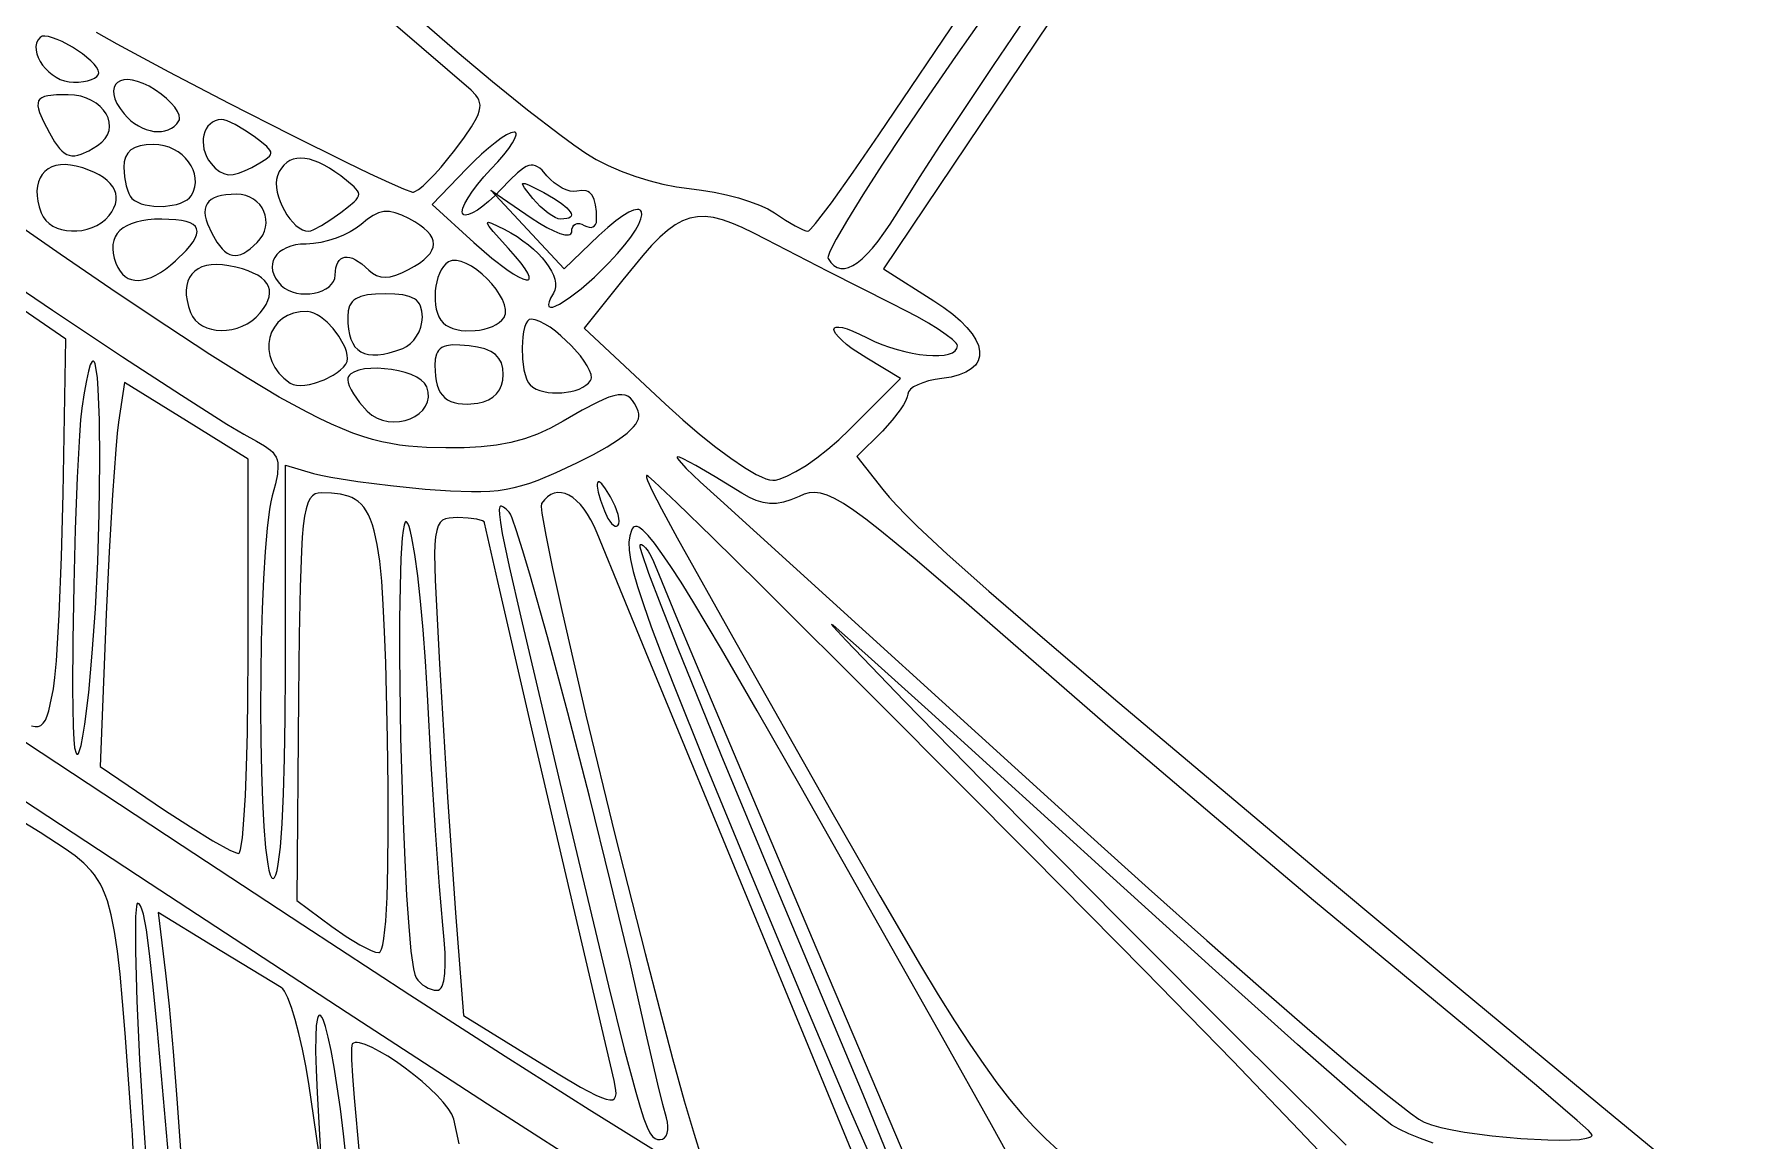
# Model space of a CAD drawing. Header units: millimetres. Extents: x -4.58 to 1.11, y 0.34 to 8.32.
# Drawn here: x -3.502 to -1.98, y 3.165 to 4.154 of the extents above; entities that cross this region are included whole.
import ezdxf

# ---------------------------------------------------------------- set-up
doc = ezdxf.new("R2010")
doc.units = ezdxf.units.MM

msp = doc.modelspace()

# ---------------------------------------------------------------- linework, layer by layer
at = {"flags": 128}
for points in [[(-2.599337, 4.248673), (-2.679542, 4.134306), (-2.703438, 4.099713), (-2.725503, 4.067074), (-2.745271, 4.03713), (-2.762276, 4.010622), (-2.776051, 3.988289), (-2.78613, 3.970872), (-2.789637, 3.964239), (-2.792046, 3.959112), (-2.793297, 3.955585), (-2.793471, 3.95445), (-2.793333, 3.95375), (-2.7908, 3.950236), (-2.78807, 3.947582), (-2.785138, 3.945792), (-2.781998, 3.94487), (-2.778645, 3.944822), (-2.775072, 3.94565), (-2.771274, 3.947359), (-2.767245, 3.949953), (-2.762979, 3.953437), (-2.75847, 3.957815), (-2.753714, 3.96309), (-2.748702, 3.969268), (-2.743431, 3.976351), (-2.737894, 3.984346), (-2.726, 4.003083)], [(-3.126569, 4.050597), (-3.118053, 4.062038), (-3.11164, 4.071433), (-3.107238, 4.079125), (-3.105761, 4.08244), (-3.104752, 4.085458), (-3.104198, 4.088223), (-3.104089, 4.090776), (-3.104413, 4.093161), (-3.105157, 4.095421), (-3.106311, 4.097599), (-3.107862, 4.099738), (-3.112111, 4.104069), (-3.242903, 4.216806)], [(-2.570528, 4.202736), (-2.743903, 3.944375), (-2.699028, 3.916042), (-2.689891, 3.909938), (-2.681894, 3.9039), (-2.675041, 3.897964), (-2.669336, 3.892166), (-2.664782, 3.886542), (-2.661384, 3.881129), (-2.659144, 3.875961), (-2.658068, 3.871076), (-2.658157, 3.86651), (-2.658641, 3.864357), (-2.659417, 3.862298), (-2.660487, 3.860336), (-2.661851, 3.858476), (-2.665463, 3.855081), (-2.670257, 3.852148), (-2.676235, 3.849714), (-2.683403, 3.847815), (-2.691764, 3.846486), (-2.697882, 3.845565), (-2.703589, 3.844296), (-2.708762, 3.842738), (-2.713274, 3.840946), (-2.717002, 3.838978), (-2.719819, 3.83689), (-2.7216, 3.83474), (-2.722222, 3.832583), (-2.722685, 3.83004), (-2.724012, 3.826772), (-2.726109, 3.822915), (-2.728884, 3.818604), (-2.736091, 3.809165), (-2.744889, 3.799542), (-2.767569, 3.776875), (-2.744431, 3.747458), (-2.738828, 3.740665), (-2.732012, 3.733063), (-2.7237, 3.724402), (-2.713605, 3.714434), (-2.686935, 3.689583), (-2.649726, 3.656517), (-2.599703, 3.613247), (-2.534591, 3.557783), (-2.35, 3.402306), (-2.229817, 3.30187), (-2.104404, 3.197814), (-1.980153, 3.095358)], [(-2.726, 4.003083), (-2.711752, 4.025963), (-2.69319, 4.054741), (-2.64578, 4.126169), (-2.589079, 4.209719)], [(-2.748014, 4.064125), (-2.669049, 4.180988)], [(-3.446757, 4.15587), (-3.428298, 4.145577), (-3.381956, 4.120611), (-3.328247, 4.092495), (-3.273405, 4.064455), (-3.223669, 4.039717), (-3.202664, 4.029595), (-3.185274, 4.021509), (-3.172279, 4.015861), (-3.164458, 4.013056), (-3.16351, 4.013062), (-3.162281, 4.013471), (-3.159062, 4.015416), (-3.154955, 4.018736), (-3.150118, 4.02328), (-3.144705, 4.028891), (-3.138872, 4.035417), (-3.132775, 4.042704), (-3.126569, 4.050597)], [(-3.153639, 4.163705), (-3.124549, 4.138368), (-3.092995, 4.111872), (-3.06159, 4.08645), (-3.032948, 4.064336), (-3.020479, 4.055218), (-3.009681, 4.047764), (-3.00038, 4.042189), (-2.989773, 4.036852), (-2.978191, 4.031867), (-2.965965, 4.027345), (-2.953427, 4.023402), (-2.940907, 4.020149), (-2.928738, 4.017699), (-2.91725, 4.016167), (-2.906287, 4.014845), (-2.895116, 4.01295), (-2.88405, 4.01057), (-2.873399, 4.007795), (-2.863477, 4.004714), (-2.854594, 4.001417), (-2.847062, 3.997991), (-2.841194, 3.994528), (-2.831446, 3.988043), (-2.822582, 3.982766), (-2.815579, 3.979241), (-2.813082, 3.978306), (-2.811417, 3.978014), (-2.810521, 3.978483), (-2.809065, 3.979812), (-2.804602, 3.984879), (-2.790377, 4.003403), (-2.770821, 4.03076), (-2.748014, 4.064125)], [(-3.444444, 4.119542), (-3.444954, 4.121891), (-3.446402, 4.124534), (-3.448665, 4.127398), (-3.451623, 4.13041), (-3.459135, 4.136581), (-3.46796, 4.142458), (-3.477125, 4.147453), (-3.481529, 4.149435), (-3.485653, 4.150975), (-3.489375, 4.152001), (-3.492571, 4.152437), (-3.495121, 4.152212), (-3.496903, 4.15125), (-3.498836, 4.148764), (-3.500042, 4.14598), (-3.500569, 4.142961), (-3.500463, 4.139769), (-3.499772, 4.136469), (-3.498542, 4.133124), (-3.496821, 4.129796), (-3.494656, 4.12655), (-3.492095, 4.123449), (-3.489183, 4.120556), (-3.48597, 4.117934), (-3.4825, 4.115646), (-3.478823, 4.113757), (-3.474985, 4.112329), (-3.471033, 4.111426), (-3.467014, 4.111111), (-3.462479, 4.111283), (-3.458249, 4.111776), (-3.454416, 4.112555), (-3.451073, 4.113587), (-3.448312, 4.114836), (-3.446225, 4.116267), (-3.444905, 4.117848), (-3.444444, 4.119542)], [(-3.372972, 4.076556), (-3.37249, 4.077656), (-3.372298, 4.078906), (-3.372738, 4.0818), (-3.374206, 4.085123), (-3.376616, 4.088762), (-3.379883, 4.092604), (-3.383919, 4.096534), (-3.38864, 4.10044), (-3.393958, 4.104208), (-3.399556, 4.107563), (-3.404845, 4.110135), (-3.409781, 4.111957), (-3.414321, 4.113064), (-3.418421, 4.113489), (-3.422035, 4.113266), (-3.425121, 4.112429), (-3.427634, 4.111012), (-3.429529, 4.109049), (-3.430764, 4.106573), (-3.431293, 4.103618), (-3.431074, 4.100218), (-3.43006, 4.096407), (-3.42821, 4.092219), (-3.425477, 4.087688), (-3.421819, 4.082847), (-3.418892, 4.079623), (-3.415778, 4.076754), (-3.412516, 4.074246), (-3.40914, 4.072102), (-3.405687, 4.070329), (-3.402194, 4.06893), (-3.398696, 4.06791), (-3.395229, 4.067274), (-3.39183, 4.067027), (-3.388535, 4.067172), (-3.38538, 4.067715), (-3.382401, 4.06866), (-3.379635, 4.070012), (-3.377117, 4.071775), (-3.374884, 4.073955), (-3.372972, 4.076556)], [(-3.445597, 4.054597), (-3.441684, 4.057552), (-3.438695, 4.060807), (-3.43659, 4.064295), (-3.43533, 4.067949), (-3.434876, 4.071701), (-3.43519, 4.075481), (-3.436231, 4.079224), (-3.43796, 4.082861), (-3.440339, 4.086324), (-3.443327, 4.089545), (-3.446887, 4.092457), (-3.450978, 4.094992), (-3.455562, 4.097081), (-3.460598, 4.098657), (-3.466049, 4.099653), (-3.471875, 4.1), (-3.482292, 4.099797), (-3.490051, 4.098999), (-3.492977, 4.098289), (-3.49529, 4.097324), (-3.497007, 4.09607), (-3.498146, 4.094491), (-3.498724, 4.092552), (-3.498757, 4.090217), (-3.498264, 4.087452), (-3.497262, 4.084221), (-3.493797, 4.076219), (-3.4885, 4.065931), (-3.483928, 4.058004), (-3.479621, 4.052068), (-3.47749, 4.049826), (-3.475333, 4.048056), (-3.47312, 4.046752), (-3.470819, 4.045905), (-3.468401, 4.045506), (-3.465835, 4.045548), (-3.463089, 4.046022), (-3.460133, 4.046921), (-3.453469, 4.049959), (-3.445597, 4.054597)], [(-3.305681, 4.062569), (-3.314409, 4.068473), (-3.322811, 4.073309), (-3.329929, 4.076577), (-3.332707, 4.077467), (-3.334806, 4.077778), (-3.337798, 4.077509), (-3.340521, 4.076733), (-3.342965, 4.075498), (-3.345119, 4.073848), (-3.346971, 4.07183), (-3.34851, 4.069491), (-3.349725, 4.066877), (-3.350604, 4.064035), (-3.351137, 4.06101), (-3.351313, 4.057849), (-3.35112, 4.054599), (-3.350548, 4.051305), (-3.349584, 4.048015), (-3.348218, 4.044773), (-3.346439, 4.041628), (-3.344236, 4.038625), (-3.34046, 4.034524), (-3.336747, 4.031495), (-3.332957, 4.029522), (-3.32895, 4.028592), (-3.324585, 4.028692), (-3.319722, 4.029807), (-3.314222, 4.031923), (-3.307944, 4.035028), (-3.3006, 4.03904), (-3.295321, 4.042302), (-3.292084, 4.045108), (-3.291224, 4.046432), (-3.290865, 4.047752), (-3.291004, 4.049104), (-3.291639, 4.050526), (-3.294382, 4.053725), (-3.299071, 4.057642), (-3.305681, 4.062569)], [(-2.989056, 3.949833), (-2.981348, 3.958124), (-2.974847, 3.965795), (-2.96953, 3.972785), (-2.965375, 3.979033), (-2.962358, 3.98448), (-2.960459, 3.989064), (-2.959654, 3.992725), (-2.959922, 3.995403), (-2.960451, 3.996354), (-2.961239, 3.997036), (-2.962285, 3.997442), (-2.963584, 3.997564), (-2.966935, 3.996927), (-2.971268, 3.995064), (-2.976563, 3.991914), (-2.982795, 3.987417), (-2.989944, 3.981512), (-2.997986, 3.974139), (-3.029083, 3.944347), (-3.061764, 3.979625), (-3.094444, 4.014889), (-3.058333, 3.990028), (-3.051079, 3.985286), (-3.044312, 3.981356), (-3.03818, 3.978288), (-3.03283, 3.976134), (-3.028411, 3.974943), (-3.025072, 3.974768), (-3.023853, 3.975077), (-3.022959, 3.975659), (-3.02241, 3.97652), (-3.022222, 3.977667), (-3.021995, 3.980043), (-3.021345, 3.98199), (-3.020318, 3.983483), (-3.018958, 3.9845), (-3.017312, 3.985017), (-3.015425, 3.98501), (-3.013343, 3.984457), (-3.011111, 3.983333), (-3.008879, 3.982193), (-3.006797, 3.981593), (-3.00491, 3.981514), (-3.003264, 3.981934), (-3.001904, 3.982835), (-3.000877, 3.984197), (-3.000227, 3.985999), (-3, 3.988222), (-3.00023, 3.995629), (-3.000947, 4.001719), (-3.00219, 4.006548), (-3.003997, 4.010172), (-3.005123, 4.01155), (-3.006406, 4.012647), (-3.007849, 4.013471), (-3.009457, 4.014029), (-3.013188, 4.014373), (-3.017639, 4.013736), (-3.020482, 4.013493), (-3.023688, 4.013933), (-3.027146, 4.014999), (-3.030748, 4.016634), (-3.034383, 4.018779), (-3.037942, 4.021379), (-3.041313, 4.024374), (-3.044389, 4.027708), (-3.048713, 4.032486), (-3.050714, 4.034272), (-3.052658, 4.035643), (-3.054584, 4.036585), (-3.056528, 4.037089), (-3.05853, 4.037142), (-3.060627, 4.036734), (-3.062856, 4.035854), (-3.065257, 4.034489), (-3.070723, 4.030261), (-3.077328, 4.023962), (-3.085375, 4.0155), (-3.090933, 4.009797), (-3.096391, 4.004749), (-3.101608, 4.000447), (-3.106448, 3.996983), (-3.110771, 3.994446), (-3.114438, 3.99293), (-3.11731, 3.992524), (-3.118405, 3.992766), (-3.11925, 3.993319), (-3.119787, 3.994194), (-3.119986, 3.995383), (-3.119417, 3.99862), (-3.117647, 4.002866), (-3.114776, 4.007955), (-3.110907, 4.013722), (-3.106143, 4.020003), (-3.100584, 4.026632), (-3.094333, 4.033444), (-3.088168, 4.040116), (-3.082855, 4.04634), (-3.078479, 4.051982), (-3.075125, 4.056905), (-3.072877, 4.060971), (-3.071822, 4.064044), (-3.071767, 4.065166), (-3.072042, 4.065988), (-3.072658, 4.066494), (-3.073625, 4.066667), (-3.076491, 4.066005), (-3.080389, 4.064107), (-3.085148, 4.061108), (-3.090594, 4.057141), (-3.096554, 4.052338), (-3.102855, 4.046833), (-3.109326, 4.040759), (-3.115792, 4.03425), (-3.146847, 4.001833), (-3.109528, 3.967903), (-3.093525, 3.954062), (-3.080168, 3.943845), (-3.074609, 3.940119), (-3.069866, 3.937325), (-3.06599, 3.935472), (-3.063033, 3.934569), (-3.061045, 3.934626), (-3.060431, 3.935017), (-3.060079, 3.93565), (-3.060186, 3.937651), (-3.061416, 3.940637), (-3.063823, 3.944617), (-3.067457, 3.949601), (-3.072369, 3.955596), (-3.078611, 3.962611), (-3.092253, 3.977846), (-3.095826, 3.982392), (-3.097274, 3.985073), (-3.097211, 3.985757), (-3.096628, 3.986026), (-3.093916, 3.985388), (-3.082417, 3.979889), (-3.076568, 3.976666), (-3.071014, 3.97324), (-3.065779, 3.969644), (-3.06089, 3.965911), (-3.056373, 3.962076), (-3.052252, 3.958171), (-3.048555, 3.954231), (-3.045307, 3.950288), (-3.042534, 3.946377), (-3.040261, 3.942532), (-3.038515, 3.938785), (-3.037321, 3.93517), (-3.036705, 3.931722), (-3.036693, 3.928473), (-3.03731, 3.925457), (-3.038583, 3.922708), (-3.041039, 3.918366), (-3.042473, 3.914983), (-3.042945, 3.912526), (-3.042516, 3.910962), (-3.041247, 3.910259), (-3.039197, 3.910383), (-3.036426, 3.9113), (-3.032997, 3.912979), (-3.024399, 3.918487), (-3.013888, 3.926642), (-3.001946, 3.937179), (-2.989056, 3.949833)], [(-3.361736, 4.010097), (-3.359854, 4.013798), (-3.358672, 4.017609), (-3.358155, 4.021482), (-3.358268, 4.025368), (-3.358973, 4.02922), (-3.360237, 4.032989), (-3.362021, 4.036627), (-3.364292, 4.040087), (-3.367012, 4.04332), (-3.370146, 4.046277), (-3.373659, 4.048912), (-3.377513, 4.051175), (-3.381675, 4.05302), (-3.386107, 4.054396), (-3.390773, 4.055258), (-3.395639, 4.055556), (-3.402057, 4.055258), (-3.407544, 4.054352), (-3.412125, 4.052822), (-3.415821, 4.050649), (-3.418656, 4.047816), (-3.420653, 4.044306), (-3.421834, 4.0401), (-3.422222, 4.035181), (-3.421638, 4.026684), (-3.420047, 4.018615), (-3.41895, 4.015025), (-3.417693, 4.011884), (-3.416306, 4.009305), (-3.414819, 4.007403), (-3.412518, 4.005519), (-3.409726, 4.003927), (-3.406519, 4.002623), (-3.402974, 4.001603), (-3.395174, 4.0004), (-3.386934, 4.000286), (-3.378862, 4.001231), (-3.375078, 4.00209), (-3.371566, 4.003202), (-3.368399, 4.004562), (-3.365654, 4.006168), (-3.363408, 4.008014), (-3.361736, 4.010097)], [(-3.435333, 3.992042), (-3.432805, 3.995452), (-3.430898, 3.998836), (-3.429603, 4.002181), (-3.428911, 4.005474), (-3.428815, 4.008702), (-3.429304, 4.011852), (-3.430372, 4.014911), (-3.432009, 4.017866), (-3.434206, 4.020705), (-3.436956, 4.023414), (-3.440249, 4.02598), (-3.444077, 4.028391), (-3.448432, 4.030634), (-3.453305, 4.032695), (-3.458687, 4.034562), (-3.464569, 4.036222), (-3.469627, 4.037231), (-3.474361, 4.03764), (-3.478752, 4.037473), (-3.482781, 4.036757), (-3.486429, 4.035516), (-3.489677, 4.033775), (-3.492506, 4.03156), (-3.494898, 4.028896), (-3.496832, 4.025808), (-3.498291, 4.022321), (-3.499254, 4.018462), (-3.499704, 4.014253), (-3.499621, 4.009723), (-3.498987, 4.004894), (-3.497781, 3.999793), (-3.495986, 3.994444), (-3.494191, 3.990841), (-3.491793, 3.987685), (-3.488863, 3.984979), (-3.485474, 3.982725), (-3.481698, 3.980927), (-3.477608, 3.979588), (-3.473276, 3.978709), (-3.468774, 3.978295), (-3.464175, 3.978348), (-3.459551, 3.978871), (-3.454974, 3.979867), (-3.450517, 3.981339), (-3.446252, 3.983289), (-3.442252, 3.985721), (-3.438588, 3.988638), (-3.435333, 3.992042)], [(-3.228431, 3.994792), (-3.221426, 4.000169), (-3.216423, 4.004434), (-3.214672, 4.006265), (-3.213421, 4.007957), (-3.21267, 4.009557), (-3.21242, 4.011109), (-3.21267, 4.012662), (-3.213421, 4.014261), (-3.216423, 4.017782), (-3.228431, 4.027417), (-3.233586, 4.031136), (-3.238558, 4.034361), (-3.24334, 4.037093), (-3.247925, 4.03933), (-3.252304, 4.041073), (-3.256472, 4.042323), (-3.260421, 4.043078), (-3.264144, 4.043339), (-3.267634, 4.043105), (-3.270883, 4.042377), (-3.273885, 4.041155), (-3.276632, 4.039438), (-3.279117, 4.037227), (-3.281333, 4.034521), (-3.283274, 4.03132), (-3.284931, 4.027625), (-3.28579, 4.024424), (-3.286097, 4.020874), (-3.285895, 4.017051), (-3.285228, 4.013035), (-3.28414, 4.008903), (-3.282675, 4.004734), (-3.280877, 4.000605), (-3.27879, 3.996594), (-3.276458, 3.992779), (-3.273925, 3.989239), (-3.271235, 3.986051), (-3.268433, 3.983293), (-3.265561, 3.981044), (-3.262664, 3.97938), (-3.259787, 3.978382), (-3.256972, 3.978125), (-3.255132, 3.978529), (-3.252563, 3.979549), (-3.245712, 3.983167), (-3.237355, 3.98843), (-3.228431, 3.994792)], [(-3.056972, 4.007375), (-3.064472, 4.016946), (-3.065943, 4.019552), (-3.066073, 4.02033), (-3.065785, 4.020764), (-3.063916, 4.020624), (-3.060253, 4.019176), (-3.047222, 4.012528), (-3.038446, 4.00756), (-3.031543, 4.003028), (-3.026557, 3.999), (-3.023535, 3.995547), (-3.022774, 3.994058), (-3.02252, 3.992739), (-3.02278, 3.991599), (-3.023558, 3.990647), (-3.024861, 3.989891), (-3.026694, 3.98934), (-3.031972, 3.988889), (-3.034242, 3.989266), (-3.036961, 3.990348), (-3.040026, 3.992057), (-3.043337, 3.994319), (-3.050281, 4.000197), (-3.056972, 4.007375)], [(-3.303083, 3.968014), (-3.300277, 3.971251), (-3.298105, 3.974663), (-3.296544, 3.978196), (-3.295571, 3.981797), (-3.295164, 3.985413), (-3.2953, 3.988993), (-3.295957, 3.992482), (-3.297111, 3.995828), (-3.298741, 3.998979), (-3.300823, 4.00188), (-3.303335, 4.004481), (-3.306255, 4.006727), (-3.30956, 4.008566), (-3.313226, 4.009945), (-3.317233, 4.010811), (-3.321556, 4.011111), (-3.330984, 4.010587), (-3.334976, 4.009928), (-3.338487, 4.009003), (-3.341519, 4.007808), (-3.344074, 4.006342), (-3.346153, 4.004603), (-3.347757, 4.002589), (-3.348888, 4.000296), (-3.349547, 3.997725), (-3.349735, 3.994871), (-3.349454, 3.991734), (-3.348705, 3.988311), (-3.34749, 3.9846), (-3.343667, 3.976306), (-3.338982, 3.968379), (-3.334421, 3.962469), (-3.332151, 3.960263), (-3.329868, 3.958551), (-3.327557, 3.957332), (-3.325203, 3.956602), (-3.322793, 3.956359), (-3.32031, 3.956598), (-3.317741, 3.957318), (-3.315071, 3.958515), (-3.312285, 3.960186), (-3.309368, 3.962328), (-3.303083, 3.968014)], [(-3.277778, 3.584625), (-3.277778, 3.76925), (-3.252778, 3.761694), (-3.246232, 3.760044), (-3.237179, 3.758255), (-3.213189, 3.75449), (-3.184077, 3.750855), (-3.153111, 3.747806), (-3.130587, 3.746142), (-3.111708, 3.745438), (-3.103314, 3.745501), (-3.095448, 3.74587), (-3.087979, 3.746568), (-3.080781, 3.747616), (-3.073726, 3.749038), (-3.066684, 3.750854), (-3.059528, 3.753088), (-3.052131, 3.755761), (-3.036096, 3.762514), (-3.017556, 3.771292), (-3.002894, 3.778743), (-2.990574, 3.785617), (-2.980542, 3.791956), (-2.972745, 3.797807), (-2.967131, 3.803213), (-2.965126, 3.805764), (-2.963647, 3.808219), (-2.962688, 3.810586), (-2.962242, 3.81287), (-2.962301, 3.815075), (-2.962861, 3.817208), (-2.964438, 3.820997), (-2.966091, 3.824243), (-2.96788, 3.826938), (-2.969861, 3.829076), (-2.972094, 3.830648), (-2.974634, 3.831648), (-2.977542, 3.832067), (-2.980873, 3.831898), (-2.984687, 3.831133), (-2.989041, 3.829765), (-2.993993, 3.827787), (-2.999601, 3.825191), (-3.013017, 3.818113), (-3.02975, 3.808472), (-3.041261, 3.802163), (-3.052725, 3.796916), (-3.064396, 3.792672), (-3.076528, 3.789373), (-3.089376, 3.786962), (-3.103195, 3.78538), (-3.11824, 3.78457), (-3.134764, 3.784472), (-3.151816, 3.784937), (-3.167943, 3.786113), (-3.175871, 3.78709), (-3.183824, 3.788391), (-3.191885, 3.790065), (-3.200141, 3.792161), (-3.208676, 3.794727), (-3.217575, 3.797813), (-3.226923, 3.801467), (-3.236806, 3.805739), (-3.247309, 3.810676), (-3.258516, 3.816328), (-3.283385, 3.82997), (-3.312095, 3.847058), (-3.345325, 3.86798), (-3.383757, 3.893128), (-3.428072, 3.922892), (-3.478951, 3.957662), (-3.537074, 3.99783)], [(-3.375875, 3.951722), (-3.366566, 3.960828), (-3.363061, 3.964864), (-3.360326, 3.968563), (-3.358362, 3.971931), (-3.357171, 3.974975), (-3.356756, 3.9777), (-3.357118, 3.980113), (-3.358259, 3.982219), (-3.360182, 3.984025), (-3.362888, 3.985536), (-3.366379, 3.986759), (-3.370657, 3.9877), (-3.375725, 3.988365), (-3.388236, 3.988889), (-3.394683, 3.988722), (-3.400636, 3.988225), (-3.406089, 3.987403), (-3.411037, 3.986261), (-3.415475, 3.984804), (-3.419397, 3.983038), (-3.422798, 3.980966), (-3.425674, 3.978595), (-3.428018, 3.97593), (-3.429825, 3.972976), (-3.431091, 3.969737), (-3.43181, 3.966219), (-3.431977, 3.962427), (-3.431586, 3.958366), (-3.430633, 3.954042), (-3.429111, 3.949458), (-3.427443, 3.94573), (-3.425507, 3.94252), (-3.423313, 3.939828), (-3.420871, 3.937652), (-3.418192, 3.935993), (-3.415284, 3.93485), (-3.412159, 3.934223), (-3.408826, 3.934111), (-3.405295, 3.934514), (-3.401577, 3.935432), (-3.39768, 3.936864), (-3.393615, 3.93881), (-3.389392, 3.941269), (-3.385021, 3.944241), (-3.380512, 3.947726), (-3.375875, 3.951722)], [(-3.233333, 3.938889), (-3.233185, 3.942361), (-3.232747, 3.945417), (-3.232033, 3.948055), (-3.231055, 3.950272), (-3.229827, 3.952068), (-3.228361, 3.953439), (-3.22667, 3.954385), (-3.224766, 3.954903), (-3.222662, 3.954991), (-3.220372, 3.954648), (-3.217907, 3.953871), (-3.215281, 3.952658), (-3.209595, 3.94892), (-3.203417, 3.943417), (-3.200063, 3.940537), (-3.196539, 3.938493), (-3.192773, 3.937285), (-3.188696, 3.936913), (-3.184237, 3.937379), (-3.179325, 3.938682), (-3.17389, 3.940824), (-3.167861, 3.943806), (-3.162653, 3.946756), (-3.158136, 3.949668), (-3.154313, 3.952546), (-3.151181, 3.955396), (-3.148742, 3.958224), (-3.146994, 3.961035), (-3.145939, 3.963834), (-3.145576, 3.966627), (-3.145905, 3.969418), (-3.146927, 3.972214), (-3.14864, 3.975019), (-3.151045, 3.977839), (-3.154142, 3.980679), (-3.15793, 3.983545), (-3.162411, 3.986442), (-3.167583, 3.989375), (-3.174018, 3.992519), (-3.179773, 3.994624), (-3.185031, 3.995669), (-3.189969, 3.99563), (-3.194768, 3.994487), (-3.199607, 3.992217), (-3.204666, 3.988798), (-3.210125, 3.984208), (-3.214631, 3.980683), (-3.220005, 3.977395), (-3.226046, 3.974416), (-3.232552, 3.971818), (-3.239323, 3.969672), (-3.246156, 3.96805), (-3.252852, 3.967024), (-3.259208, 3.966667), (-3.264251, 3.966442), (-3.268896, 3.96579), (-3.273124, 3.964742), (-3.276918, 3.96333), (-3.280256, 3.961586), (-3.283121, 3.959542), (-3.285493, 3.95723), (-3.287352, 3.954682), (-3.288681, 3.95193), (-3.289458, 3.949005), (-3.289666, 3.94594), (-3.289285, 3.942766), (-3.288295, 3.939516), (-3.286678, 3.936221), (-3.284415, 3.932913), (-3.281486, 3.929625), (-3.27864, 3.927243), (-3.275402, 3.925328), (-3.271849, 3.923863), (-3.268062, 3.922834), (-3.26412, 3.922225), (-3.260104, 3.922021), (-3.256092, 3.922207), (-3.252165, 3.922767), (-3.248401, 3.923687), (-3.244881, 3.924949), (-3.241685, 3.926541), (-3.23889, 3.928445), (-3.236579, 3.930648), (-3.234829, 3.933133), (-3.23372, 3.935885), (-3.233333, 3.938889)], [(-2.774167, 3.800986), (-2.728736, 3.846417), (-2.758806, 3.864667), (-2.771713, 3.87315), (-2.776771, 3.876974), (-2.7809, 3.880469), (-2.7841, 3.883595), (-2.786373, 3.886315), (-2.78772, 3.888591), (-2.788142, 3.890384), (-2.78764, 3.891655), (-2.786215, 3.892367), (-2.783867, 3.89248), (-2.780599, 3.891958), (-2.77641, 3.89076), (-2.771302, 3.88885), (-2.765276, 3.886188), (-2.758333, 3.882736), (-2.751947, 3.87964), (-2.745322, 3.876861), (-2.738547, 3.874407), (-2.731713, 3.872286), (-2.72491, 3.870506), (-2.718227, 3.869075), (-2.711754, 3.868001), (-2.705582, 3.867292), (-2.699799, 3.866954), (-2.694495, 3.866997), (-2.689761, 3.867429), (-2.685687, 3.868256), (-2.682361, 3.869487), (-2.679875, 3.871129), (-2.678317, 3.873191), (-2.677778, 3.875681), (-2.67808, 3.87675), (-2.678968, 3.87808), (-2.682381, 3.881446), (-2.687775, 3.885626), (-2.694913, 3.890464), (-2.703555, 3.895806), (-2.713461, 3.901499), (-2.724393, 3.907388), (-2.736111, 3.913319), (-2.793193, 3.941967), (-2.848514, 3.970667), (-2.859733, 3.976483), (-2.869924, 3.981393), (-2.879215, 3.98536), (-2.887735, 3.988348), (-2.895612, 3.990321), (-2.902976, 3.991243), (-2.909955, 3.991079), (-2.916677, 3.989792), (-2.923271, 3.987346), (-2.929866, 3.983705), (-2.93659, 3.978833), (-2.943572, 3.972694), (-2.950941, 3.965252), (-2.958825, 3.956472), (-2.976653, 3.93475), (-3.011028, 3.891347), (-2.938444, 3.823444), (-2.92316, 3.809585), (-2.908117, 3.796759), (-2.893668, 3.785216), (-2.880168, 3.775208), (-2.867971, 3.766987), (-2.857431, 3.760804), (-2.852892, 3.758555), (-2.848901, 3.75691), (-2.845501, 3.755899), (-2.842736, 3.755556), (-2.840144, 3.755791), (-2.837162, 3.756483), (-2.830171, 3.75914), (-2.822041, 3.763342), (-2.813056, 3.768901), (-2.803494, 3.775631), (-2.793638, 3.783347), (-2.783769, 3.79186), (-2.774167, 3.800986)], [(-3.555616, 3.955051), (-3.485681, 3.907641), (-3.423321, 3.865944), (-3.37072, 3.831486), (-3.330065, 3.805797), (-3.3149, 3.796717), (-3.303542, 3.790403), (-3.29651, 3.786452), (-3.291192, 3.782594), (-3.289144, 3.78059), (-3.287487, 3.778478), (-3.286208, 3.776214), (-3.285295, 3.773753), (-3.284735, 3.771053), (-3.284516, 3.768069), (-3.285049, 3.761075), (-3.286795, 3.752419), (-3.289653, 3.74175), (-3.290938, 3.736423), (-3.292136, 3.729771), (-3.294273, 3.712881), (-3.296066, 3.691866), (-3.297518, 3.66751), (-3.298629, 3.640596), (-3.299401, 3.611908), (-3.299837, 3.582231), (-3.299938, 3.552349), (-3.299705, 3.523046), (-3.29914, 3.495106), (-3.298246, 3.469313), (-3.297024, 3.446451), (-3.295475, 3.427305), (-3.293602, 3.412658), (-3.292544, 3.407267), (-3.291406, 3.403295), (-3.290187, 3.40084), (-3.289548, 3.400212), (-3.288889, 3.4), (-3.288245, 3.400201), (-3.287617, 3.400803), (-3.286414, 3.403188), (-3.28528, 3.407125), (-3.284217, 3.41258), (-3.282315, 3.427915), (-3.280724, 3.448932), (-3.279459, 3.475372), (-3.278535, 3.506975), (-3.27797, 3.543479), (-3.277778, 3.584625)], [(-3.300403, 3.905069), (-3.297453, 3.908924), (-3.295135, 3.912624), (-3.293448, 3.916166), (-3.29239, 3.919549), (-3.291962, 3.922773), (-3.292161, 3.925836), (-3.292987, 3.928736), (-3.294439, 3.931472), (-3.296517, 3.934043), (-3.299218, 3.936447), (-3.302543, 3.938683), (-3.306491, 3.940749), (-3.31106, 3.942645), (-3.316249, 3.944368), (-3.322058, 3.945917), (-3.328486, 3.947292), (-3.334064, 3.948119), (-3.339252, 3.948403), (-3.344035, 3.948163), (-3.348399, 3.947417), (-3.352328, 3.946182), (-3.355808, 3.944478), (-3.358824, 3.942321), (-3.361361, 3.939731), (-3.363405, 3.936725), (-3.36494, 3.93332), (-3.365953, 3.929537), (-3.366428, 3.925391), (-3.36635, 3.920902), (-3.365704, 3.916088), (-3.364477, 3.910966), (-3.362653, 3.905556), (-3.3608, 3.901812), (-3.35835, 3.898561), (-3.355374, 3.895804), (-3.35194, 3.89354), (-3.348118, 3.891771), (-3.343978, 3.890496), (-3.33959, 3.889716), (-3.335023, 3.889432), (-3.330346, 3.889645), (-3.32563, 3.890354), (-3.320944, 3.89156), (-3.316358, 3.893265), (-3.311941, 3.895467), (-3.307763, 3.898168), (-3.303894, 3.901369), (-3.300403, 3.905069)], [(-3.082639, 3.901111), (-3.081869, 3.902684), (-3.081398, 3.904404), (-3.081288, 3.908223), (-3.082192, 3.912451), (-3.08399, 3.91697), (-3.086564, 3.921659), (-3.089795, 3.926402), (-3.093566, 3.931079), (-3.097757, 3.935573), (-3.10225, 3.939764), (-3.106927, 3.943534), (-3.111669, 3.946765), (-3.116358, 3.949338), (-3.120874, 3.951134), (-3.125101, 3.952036), (-3.128918, 3.951924), (-3.130637, 3.951451), (-3.132208, 3.950681), (-3.134609, 3.948829), (-3.136759, 3.946438), (-3.138653, 3.943578), (-3.140284, 3.940321), (-3.141646, 3.936738), (-3.142732, 3.932902), (-3.143536, 3.928882), (-3.144052, 3.924752), (-3.144274, 3.920582), (-3.144194, 3.916444), (-3.143807, 3.912409), (-3.143107, 3.90855), (-3.142086, 3.904937), (-3.14074, 3.901642), (-3.13906, 3.898736), (-3.137042, 3.896292), (-3.134595, 3.894273), (-3.131688, 3.892593), (-3.128391, 3.891246), (-3.124778, 3.890224), (-3.120918, 3.889523), (-3.116883, 3.889135), (-3.108575, 3.889274), (-3.104444, 3.889789), (-3.100425, 3.890592), (-3.096588, 3.891677), (-3.093005, 3.893038), (-3.089747, 3.894668), (-3.086885, 3.896561), (-3.084492, 3.898711), (-3.082639, 3.901111)], [(-3.173125, 3.873403), (-3.169595, 3.875187), (-3.166302, 3.877681), (-3.163318, 3.880771), (-3.160715, 3.884344), (-3.158566, 3.888285), (-3.156941, 3.892481), (-3.155914, 3.896817), (-3.155556, 3.901181), (-3.15595, 3.90667), (-3.157205, 3.911207), (-3.15819, 3.913138), (-3.15943, 3.914857), (-3.16094, 3.916372), (-3.162733, 3.917691), (-3.167221, 3.919776), (-3.173005, 3.921181), (-3.180191, 3.921973), (-3.188889, 3.922222), (-3.197475, 3.921971), (-3.204609, 3.921179), (-3.210385, 3.919789), (-3.214899, 3.917743), (-3.216712, 3.916456), (-3.218245, 3.914983), (-3.21951, 3.913318), (-3.220518, 3.911453), (-3.221812, 3.907093), (-3.222222, 3.901847), (-3.222047, 3.895947), (-3.221518, 3.890615), (-3.220627, 3.885847), (-3.219369, 3.881639), (-3.217736, 3.877987), (-3.215722, 3.874887), (-3.21332, 3.872335), (-3.210523, 3.870328), (-3.207324, 3.868861), (-3.203717, 3.867931), (-3.199695, 3.867534), (-3.195252, 3.867666), (-3.190379, 3.868322), (-3.185072, 3.8695), (-3.179323, 3.871195), (-3.173125, 3.873403)], [(-3.485014, 3.569444), (-3.483692, 3.579516), (-3.482366, 3.594359), (-3.479844, 3.635502), (-3.477733, 3.687157), (-3.476319, 3.743611), (-3.473972, 3.881667), (-3.511986, 3.907778)], [(-3.222389, 3.864278), (-3.222693, 3.867397), (-3.223447, 3.870679), (-3.22461, 3.874075), (-3.22614, 3.877537), (-3.230132, 3.884458), (-3.235092, 3.891049), (-3.240685, 3.896915), (-3.246578, 3.901664), (-3.249533, 3.903497), (-3.252438, 3.904903), (-3.255251, 3.905832), (-3.257931, 3.906236), (-3.264574, 3.906047), (-3.270578, 3.904884), (-3.275917, 3.902848), (-3.280566, 3.900038), (-3.284502, 3.896555), (-3.287699, 3.892499), (-3.290132, 3.88797), (-3.291778, 3.883068), (-3.292611, 3.877893), (-3.292607, 3.872545), (-3.291741, 3.867124), (-3.289989, 3.86173), (-3.287326, 3.856464), (-3.283727, 3.851425), (-3.279169, 3.846714), (-3.273625, 3.842431), (-3.271046, 3.841197), (-3.267927, 3.840504), (-3.264365, 3.840312), (-3.260459, 3.840577), (-3.256307, 3.841258), (-3.252006, 3.842313), (-3.243351, 3.84538), (-3.235278, 3.849444), (-3.231704, 3.851745), (-3.22857, 3.854171), (-3.225974, 3.856678), (-3.224013, 3.859227), (-3.222785, 3.861774), (-3.222389, 3.864278)], [(-3.005361, 3.84475), (-3.004876, 3.845856), (-3.004661, 3.847138), (-3.004991, 3.850178), (-3.006243, 3.853759), (-3.008314, 3.857771), (-3.011096, 3.862106), (-3.014483, 3.866653), (-3.022649, 3.875943), (-3.031966, 3.884763), (-3.03679, 3.888723), (-3.041584, 3.892236), (-3.046241, 3.895193), (-3.050656, 3.897483), (-3.054722, 3.898997), (-3.058333, 3.899625), (-3.060156, 3.899151), (-3.061753, 3.897643), (-3.063121, 3.895232), (-3.06426, 3.892047), (-3.065167, 3.888218), (-3.06584, 3.883874), (-3.066476, 3.874165), (-3.066152, 3.863958), (-3.064853, 3.854291), (-3.063832, 3.849985), (-3.062562, 3.846204), (-3.06104, 3.843078), (-3.059264, 3.840736), (-3.056871, 3.838766), (-3.054007, 3.837117), (-3.050744, 3.835785), (-3.047156, 3.834764), (-3.043316, 3.834047), (-3.039297, 3.833631), (-3.031016, 3.833675), (-3.022896, 3.834853), (-3.01908, 3.835854), (-3.015524, 3.837121), (-3.012301, 3.83865), (-3.009484, 3.840434), (-3.007146, 3.84247), (-3.005361, 3.84475)], [(-3.083333, 3.85), (-3.083745, 3.855588), (-3.085018, 3.860404), (-3.087208, 3.864496), (-3.090372, 3.86791), (-3.094565, 3.870694), (-3.099845, 3.872895), (-3.106268, 3.87456), (-3.113889, 3.875736), (-3.122049, 3.876441), (-3.128724, 3.876457), (-3.134037, 3.875714), (-3.13622, 3.875035), (-3.138109, 3.874141), (-3.139719, 3.873021), (-3.141064, 3.871667), (-3.142161, 3.87007), (-3.143024, 3.868222), (-3.14411, 3.863737), (-3.144444, 3.858139), (-3.143921, 3.848494), (-3.143254, 3.844302), (-3.142307, 3.84052), (-3.14107, 3.837142), (-3.139536, 3.834159), (-3.137696, 3.831566), (-3.135542, 3.829354), (-3.133065, 3.827517), (-3.130259, 3.826046), (-3.127113, 3.824936), (-3.12362, 3.824178), (-3.119772, 3.823765), (-3.115561, 3.823691), (-3.106014, 3.824528), (-3.100964, 3.825634), (-3.096482, 3.827408), (-3.0926, 3.829813), (-3.089351, 3.832811), (-3.086767, 3.836365), (-3.084881, 3.84044), (-3.083726, 3.844997), (-3.083333, 3.85)], [(-3.444083, 3.725569), (-3.443627, 3.772283), (-3.443939, 3.809535), (-3.444976, 3.837067), (-3.445753, 3.847108), (-3.446696, 3.854623), (-3.4478, 3.85958), (-3.44841, 3.86109), (-3.449058, 3.861947), (-3.449744, 3.862149), (-3.450466, 3.861692), (-3.452019, 3.858782), (-3.453711, 3.853186), (-3.455537, 3.844872), (-3.457491, 3.833806), (-3.459569, 3.819958), (-3.460697, 3.809689), (-3.461787, 3.795549), (-3.463799, 3.757983), (-3.465509, 3.71191), (-3.466816, 3.661979), (-3.467622, 3.61284), (-3.467827, 3.569142), (-3.467334, 3.535534), (-3.466794, 3.523967), (-3.466042, 3.516667), (-3.464802, 3.51194), (-3.464122, 3.510968), (-3.463408, 3.510877), (-3.462663, 3.511633), (-3.46189, 3.513202), (-3.460277, 3.518636), (-3.458597, 3.526903), (-3.456881, 3.537726), (-3.453453, 3.565931), (-3.450227, 3.601034), (-3.447434, 3.640819), (-3.445309, 3.68307), (-3.444083, 3.725569)], [(-3.151597, 3.839056), (-3.153519, 3.842253), (-3.156598, 3.845148), (-3.160657, 3.847725), (-3.165521, 3.849969), (-3.171012, 3.851863), (-3.176952, 3.853393), (-3.183167, 3.854543), (-3.189477, 3.855297), (-3.195708, 3.85564), (-3.201681, 3.855557), (-3.207221, 3.855032), (-3.21215, 3.85405), (-3.216291, 3.852594), (-3.219468, 3.850651), (-3.22064, 3.849491), (-3.221504, 3.848203), (-3.222039, 3.846785), (-3.222222, 3.845236), (-3.221866, 3.842806), (-3.220846, 3.839851), (-3.219233, 3.836486), (-3.217099, 3.832823), (-3.211552, 3.82506), (-3.204778, 3.817472), (-3.200541, 3.813899), (-3.195934, 3.811182), (-3.19106, 3.809278), (-3.186027, 3.808145), (-3.180939, 3.80774), (-3.175903, 3.80802), (-3.171023, 3.808941), (-3.166406, 3.810462), (-3.162157, 3.812539), (-3.158382, 3.815129), (-3.155187, 3.81819), (-3.152676, 3.821679), (-3.150956, 3.825553), (-3.150133, 3.829769), (-3.150311, 3.834284), (-3.151597, 3.839056)], [(-3.311111, 3.598333), (-3.311111, 3.774444), (-3.366292, 3.80875), (-3.421472, 3.843056), (-3.426819, 3.807639), (-3.428009, 3.797743), (-3.42934, 3.783137), (-3.432245, 3.742615), (-3.435173, 3.691701), (-3.437764, 3.636028), (-3.443361, 3.499847), (-3.385708, 3.461028), (-3.362662, 3.445959), (-3.342512, 3.43362), (-3.327433, 3.425284), (-3.322474, 3.423014), (-3.319597, 3.422222), (-3.319162, 3.422453), (-3.318733, 3.423136), (-3.317893, 3.425817), (-3.316303, 3.436118), (-3.314861, 3.452405), (-3.313604, 3.473955), (-3.312566, 3.500045), (-3.311781, 3.529953), (-3.311284, 3.562956), (-3.311111, 3.598333)], [(-2.111111, 3.170972), (-2.114569, 3.174674), (-2.124481, 3.183615), (-2.160885, 3.214865), (-2.214763, 3.260015), (-2.280556, 3.314361), (-2.359859, 3.380196), (-2.450526, 3.456648), (-2.541378, 3.534226), (-2.621236, 3.603444), (-2.674274, 3.649725), (-2.715614, 3.685187), (-2.732462, 3.699254), (-2.747064, 3.711088), (-2.759646, 3.720847), (-2.770434, 3.728687), (-2.779654, 3.734767), (-2.787532, 3.739242), (-2.794294, 3.742271), (-2.800166, 3.744011), (-2.805374, 3.744619), (-2.810145, 3.744251), (-2.814704, 3.743067), (-2.819278, 3.741222), (-2.826579, 3.738201), (-2.833274, 3.736123), (-2.839532, 3.734997), (-2.845526, 3.734833), (-2.851425, 3.735641), (-2.857401, 3.737429), (-2.863623, 3.740208), (-2.870264, 3.743986), (-2.894065, 3.758589), (-2.911476, 3.768889), (-2.922634, 3.774843), (-2.925911, 3.776176), (-2.927677, 3.776406), (-2.927998, 3.776106), (-2.927948, 3.775528), (-2.926742, 3.773536), (-2.919967, 3.766189), (-2.907489, 3.754321), (-2.889444, 3.737889), (-2.561667, 3.440097), (-2.507307, 3.390938), (-2.455279, 3.344497), (-2.406816, 3.301834), (-2.363149, 3.264005), (-2.325513, 3.232069), (-2.295139, 3.207084), (-2.273261, 3.190106), (-2.265893, 3.184951), (-2.261111, 3.182194), (-2.254526, 3.179793), (-2.246128, 3.17751), (-2.236226, 3.17537), (-2.225129, 3.173394), (-2.200583, 3.17003), (-2.17496, 3.167604), (-2.150731, 3.1663), (-2.139912, 3.166127), (-2.130367, 3.166304), (-2.122406, 3.166854), (-2.116337, 3.167799), (-2.114108, 3.168428), (-2.112469, 3.169165), (-2.111457, 3.170012), (-2.111111, 3.170972)], [(-2.349548, 3.150614), (-2.372646, 3.175207), (-2.432024, 3.236939), (-2.51095, 3.317587), (-2.611792, 3.419778), (-2.745268, 3.554149), (-2.854575, 3.663089), (-2.896639, 3.704533), (-2.92843, 3.735432), (-2.948539, 3.754391), (-2.953772, 3.758957), (-2.955106, 3.759935), (-2.955556, 3.760014), (-2.955314, 3.758196), (-2.954483, 3.755489), (-2.95041, 3.746246), (-2.942054, 3.729952), (-2.928132, 3.704276), (-2.878458, 3.615449), (-2.791125, 3.461111), (-2.747224, 3.384272), (-2.710808, 3.322185), (-2.694933, 3.295997), (-2.680358, 3.272685), (-2.666895, 3.251979), (-2.654352, 3.233608), (-2.642541, 3.2173), (-2.631271, 3.202786), (-2.620351, 3.189795), (-2.609592, 3.178056), (-2.598803, 3.167299), (-2.587796, 3.157252)], [(-3.186792, 3.524986), (-3.188296, 3.59242), (-3.189249, 3.620259), (-3.190421, 3.644507), (-3.191881, 3.665407), (-3.193692, 3.683206), (-3.19592, 3.698147), (-3.198632, 3.710476), (-3.20019, 3.715737), (-3.201893, 3.720437), (-3.203749, 3.724606), (-3.205768, 3.728275), (-3.207956, 3.731475), (-3.210323, 3.734236), (-3.212876, 3.736589), (-3.215624, 3.738564), (-3.218574, 3.740192), (-3.221736, 3.741504), (-3.228725, 3.743301), (-3.236657, 3.744199), (-3.245597, 3.744444), (-3.248656, 3.744205), (-3.251379, 3.743359), (-3.253788, 3.741719), (-3.255902, 3.739097), (-3.257744, 3.735303), (-3.259335, 3.73015), (-3.260696, 3.723448), (-3.261849, 3.715009), (-3.262814, 3.704644), (-3.263613, 3.692165), (-3.264798, 3.66011), (-3.265574, 3.617336), (-3.266111, 3.562333), (-3.2675, 3.380236), (-3.236528, 3.357139), (-3.223628, 3.348139), (-3.211392, 3.340715), (-3.205956, 3.337834), (-3.201204, 3.335635), (-3.197309, 3.334214), (-3.194444, 3.333667), (-3.193789, 3.333847), (-3.19316, 3.334429), (-3.191979, 3.336785), (-3.190902, 3.340713), (-3.18993, 3.346191), (-3.188306, 3.361712), (-3.187113, 3.383175), (-3.186358, 3.410407), (-3.186048, 3.443235), (-3.18619, 3.481486), (-3.186792, 3.524986)], [(-2.736375, 3.069444), (-2.863458, 3.377778), (-2.953594, 3.596337), (-2.999458, 3.708333), (-3.002143, 3.714557), (-3.00502, 3.720244), (-3.00806, 3.725377), (-3.011235, 3.729943), (-3.014514, 3.733925), (-3.017869, 3.737307), (-3.021271, 3.740074), (-3.024689, 3.74221), (-3.028096, 3.7437), (-3.03146, 3.744528), (-3.034755, 3.744679), (-3.037949, 3.744136), (-3.041013, 3.742885), (-3.043919, 3.740909), (-3.046638, 3.738193), (-3.049139, 3.734722), (-3.049391, 3.732035), (-3.048828, 3.726297), (-3.045462, 3.70648), (-3.039442, 3.676895), (-3.031169, 3.639168), (-3.009478, 3.545781), (-2.983602, 3.439316), (-2.956761, 3.332769), (-2.943982, 3.283526), (-2.932168, 3.239136), (-2.921721, 3.201224), (-2.913042, 3.171414), (-2.906533, 3.15133)], [(-2.987528, 3.740833), (-2.991966, 3.7479), (-2.995427, 3.752286), (-2.996776, 3.753507), (-2.997864, 3.754097), (-2.998684, 3.754069), (-2.999231, 3.753437), (-2.999499, 3.752214), (-2.999481, 3.750413), (-2.998569, 3.74513), (-2.996447, 3.737693), (-2.993069, 3.728208), (-2.989972, 3.721607), (-2.988315, 3.719021), (-2.986653, 3.716981), (-2.985035, 3.715541), (-2.983511, 3.714753), (-2.982131, 3.714671), (-2.980944, 3.715347), (-2.98014, 3.716806), (-2.979854, 3.718968), (-2.98006, 3.721728), (-2.980731, 3.724981), (-2.98336, 3.732548), (-2.987528, 3.740833)], [(-2.937736, 3.186111), (-2.940974, 3.198045), (-2.945437, 3.216163), (-2.955681, 3.261111), (-2.970066, 3.324588), (-2.987455, 3.397), (-3.006476, 3.47313), (-3.025759, 3.547762), (-3.043933, 3.61568), (-3.059628, 3.671668), (-3.066117, 3.693557), (-3.071473, 3.710508), (-3.075523, 3.721869), (-3.077005, 3.725249), (-3.078097, 3.726986), (-3.080876, 3.729702), (-3.083209, 3.731659), (-3.085033, 3.732512), (-3.085733, 3.732417), (-3.086282, 3.731915), (-3.086891, 3.729521), (-3.086795, 3.724983), (-3.085929, 3.717956), (-3.084229, 3.708094), (-3.078064, 3.678476), (-3.067781, 3.633361), (-3.032778, 3.485556), (-2.989289, 3.304069), (-2.975277, 3.247511), (-2.965109, 3.20908), (-2.961161, 3.195569), (-2.957806, 3.185278), (-2.954922, 3.177769), (-2.952385, 3.172606), (-2.950074, 3.169352), (-2.947865, 3.167569), (-2.945636, 3.166819), (-2.943264, 3.166667), (-2.941087, 3.167064), (-2.939289, 3.168201), (-2.937893, 3.169999), (-2.936922, 3.172378), (-2.936398, 3.175259), (-2.936344, 3.178561), (-2.936782, 3.182205), (-2.937736, 3.186111)], [(-3.13725, 3.358333), (-3.140341, 3.392617), (-3.143979, 3.442842), (-3.147711, 3.502257), (-3.151083, 3.564111), (-3.152793, 3.593879), (-3.154837, 3.621928), (-3.157141, 3.647623), (-3.159627, 3.670332), (-3.162217, 3.68942), (-3.164835, 3.704254), (-3.166131, 3.709877), (-3.167404, 3.7142), (-3.168646, 3.717142), (-3.169847, 3.718625), (-3.170415, 3.718693), (-3.170952, 3.71819), (-3.171938, 3.715542), (-3.172808, 3.71082), (-3.173566, 3.704169), (-3.174754, 3.685644), (-3.175527, 3.661104), (-3.175909, 3.631685), (-3.175924, 3.598525), (-3.17495, 3.525528), (-3.172798, 3.451208), (-3.171341, 3.416394), (-3.169662, 3.38466), (-3.167785, 3.357143), (-3.165734, 3.33498), (-3.163534, 3.319308), (-3.162385, 3.314262), (-3.161208, 3.311264), (-3.159569, 3.309001), (-3.157576, 3.306891), (-3.155308, 3.304978), (-3.15284, 3.303309), (-3.15025, 3.301931), (-3.147615, 3.300889), (-3.14501, 3.30023), (-3.142514, 3.3), (-3.141159, 3.300242), (-3.139939, 3.300963), (-3.138854, 3.302158), (-3.137904, 3.303822), (-3.136414, 3.308533), (-3.13547, 3.315052), (-3.135079, 3.323336), (-3.135242, 3.33334), (-3.135965, 3.34502), (-3.13725, 3.358333)], [(-2.984444, 3.219444), (-3.059082, 3.538689), (-3.088267, 3.665169), (-3.1, 3.717694), (-3.100488, 3.718603), (-3.101887, 3.719451), (-3.107026, 3.720891), (-3.114631, 3.721864), (-3.123917, 3.722222), (-3.128062, 3.722168), (-3.131684, 3.721884), (-3.134806, 3.721188), (-3.137452, 3.719897), (-3.139643, 3.71783), (-3.141405, 3.714803), (-3.142758, 3.710635), (-3.143727, 3.705142), (-3.144335, 3.698144), (-3.144604, 3.689457), (-3.144219, 3.666289), (-3.140403, 3.591667), (-3.133095, 3.472498), (-3.125944, 3.369319), (-3.118931, 3.277542), (-3.056681, 3.239069), (-3.032744, 3.224417), (-3.014278, 3.213579), (-3.000679, 3.206391), (-2.995514, 3.204115), (-2.991339, 3.202689), (-2.988076, 3.202094), (-2.985651, 3.202308), (-2.983988, 3.203311), (-2.983011, 3.205083), (-2.982643, 3.207603), (-2.98281, 3.21085), (-2.984444, 3.219444)], [(-2.614639, 3.120601), (-2.647346, 3.179729), (-2.691085, 3.257761), (-2.817153, 3.480569), (-2.856513, 3.549561), (-2.888583, 3.604841), (-2.914095, 3.647519), (-2.924621, 3.66448), (-2.933783, 3.678708), (-2.941672, 3.690342), (-2.948379, 3.69952), (-2.953996, 3.706381), (-2.958616, 3.711066), (-2.962329, 3.713711), (-2.963874, 3.714313), (-2.965227, 3.714457), (-2.966399, 3.714161), (-2.967401, 3.713442), (-2.968246, 3.712318), (-2.968944, 3.710806), (-2.97038, 3.705877), (-2.971103, 3.700184), (-2.970949, 3.693277), (-2.969753, 3.684707), (-2.967352, 3.674027), (-2.96358, 3.660786), (-2.958273, 3.644537), (-2.951267, 3.624832), (-2.942398, 3.60122), (-2.931501, 3.573254), (-2.902964, 3.502464), (-2.864342, 3.408872), (-2.814319, 3.288889), (-2.776501, 3.19957), (-2.743906, 3.124757)], [(-2.736385, 3.144023), (-2.762143, 3.206887), (-2.840333, 3.393667), (-2.888867, 3.51025), (-2.927845, 3.606488), (-2.942511, 3.643857), (-2.9533, 3.672395), (-2.959716, 3.690854), (-2.96113, 3.695914), (-2.961264, 3.697986), (-2.960684, 3.698339), (-2.959996, 3.698355), (-2.958332, 3.697433), (-2.956345, 3.695331), (-2.954104, 3.692158), (-2.951681, 3.688026), (-2.949147, 3.683047), (-2.944028, 3.670986), (-2.929172, 3.63466), (-2.8977, 3.559479), (-2.803361, 3.336472), (-2.674847, 3.034056)], [(-2.940489, 3.152169), (-3.006729, 3.193151), (-3.081779, 3.240833), (-3.166651, 3.295717), (-3.262359, 3.358305), (-3.369917, 3.429097), (-3.677039, 3.631441)], [(-2.252976, 3.163531), (-2.264538, 3.167669), (-2.274815, 3.171817), (-2.283442, 3.175853), (-2.290056, 3.179653), (-2.299938, 3.187337), (-2.317924, 3.202507), (-2.374128, 3.251686), (-2.450505, 3.319956), (-2.538889, 3.400083), (-2.703993, 3.550115), (-2.760569, 3.601048), (-2.788889, 3.626042), (-2.790249, 3.626918), (-2.788688, 3.624862), (-2.777325, 3.612488), (-2.725304, 3.558467), (-2.641207, 3.472594), (-2.533417, 3.363486), (-2.422752, 3.252551), (-2.330832, 3.161705)], [(-3.504643, 3.536394), (-3.501355, 3.535595), (-3.498526, 3.535675), (-3.496094, 3.536647), (-3.493997, 3.538523), (-3.492174, 3.541314), (-3.490564, 3.545035), (-3.489104, 3.549695), (-3.487733, 3.555309), (-3.485014, 3.569444)], [(-3.627778, 3.546083), (-3.398655, 3.395445), (-3.222752, 3.280113), (-3.091409, 3.194618), (-2.995967, 3.13349)], [(-3.41575, 3.191667), (-3.42092, 3.261692), (-3.423201, 3.289969), (-3.42545, 3.314283), (-3.427798, 3.33503), (-3.430372, 3.352605), (-3.433302, 3.367405), (-3.436717, 3.379825), (-3.438646, 3.385265), (-3.440745, 3.39026), (-3.443029, 3.394857), (-3.445515, 3.399106), (-3.448219, 3.403057), (-3.451157, 3.406759), (-3.457799, 3.413614), (-3.46557, 3.420067), (-3.474598, 3.426514), (-3.496944, 3.440972), (-3.520684, 3.455692)], [(-3.382333, 3.152778), (-3.391975, 3.263959), (-3.395776, 3.303162), (-3.399069, 3.332856), (-3.401986, 3.354102), (-3.404654, 3.367963), (-3.405935, 3.372456), (-3.407203, 3.375501), (-3.408474, 3.377231), (-3.409764, 3.377778), (-3.410389, 3.376997), (-3.410894, 3.374716), (-3.411562, 3.366038), (-3.411806, 3.352504), (-3.411666, 3.334874), (-3.410391, 3.290367), (-3.408052, 3.238599), (-3.404965, 3.185652), (-3.401444, 3.137608)], [(-3.223264, 3.147222), (-3.225975, 3.171765), (-3.22875, 3.194029), (-3.231545, 3.213909), (-3.234316, 3.231302), (-3.237018, 3.246105), (-3.239606, 3.258213), (-3.242036, 3.267524), (-3.244264, 3.273934), (-3.245288, 3.276018), (-3.246245, 3.277339), (-3.247129, 3.277882), (-3.247935, 3.277635), (-3.248657, 3.276585), (-3.24929, 3.274719), (-3.250264, 3.268488), (-3.250814, 3.258837), (-3.250895, 3.245664), (-3.250462, 3.228863), (-3.249472, 3.208333), (-3.2455, 3.138889), (-3.257056, 3.216667), (-3.259642, 3.232453), (-3.262565, 3.247492), (-3.265723, 3.261435), (-3.269016, 3.273929), (-3.272343, 3.284623), (-3.275604, 3.293165), (-3.278699, 3.299204), (-3.280153, 3.301175), (-3.281528, 3.302389), (-3.342889, 3.339861), (-3.391347, 3.369389), (-3.384861, 3.31525), (-3.381777, 3.285707), (-3.378177, 3.245292), (-3.37451, 3.199324), (-3.371222, 3.153125)], [(-3.122855, 3.162733), (-3.127528, 3.184958), (-3.129285, 3.189416), (-3.132489, 3.194521), (-3.13694, 3.200127), (-3.142441, 3.206087), (-3.148794, 3.212255), (-3.155801, 3.218485), (-3.163264, 3.224631), (-3.170986, 3.230547), (-3.178769, 3.236086), (-3.186414, 3.241103), (-3.193724, 3.245451), (-3.2005, 3.248984), (-3.206546, 3.251555), (-3.211663, 3.25302), (-3.213812, 3.253291), (-3.215654, 3.253231), (-3.217165, 3.25282), (-3.218319, 3.252042), (-3.218682, 3.2508), (-3.218862, 3.248038), (-3.2187, 3.238281), (-3.217886, 3.223413), (-3.21647, 3.20408), (-3.21204, 3.154592)], [(-3.515774, 3.150795), (-3.49705, 3.137774), (-3.476599, 3.124102), (-3.456446, 3.11111), (-3.438614, 3.100126), (-3.425129, 3.09248), (-3.420649, 3.090323), (-3.418014, 3.0895), (-3.417043, 3.089959), (-3.416177, 3.091433), (-3.415419, 3.093875), (-3.414768, 3.097235), (-3.413793, 3.10652), (-3.413262, 3.118901), (-3.413184, 3.133993), (-3.413567, 3.151408), (-3.414419, 3.170762), (-3.41575, 3.191667)]]:
    msp.add_lwpolyline(points, dxfattribs=at)

doc.saveas('drawing.dxf')
